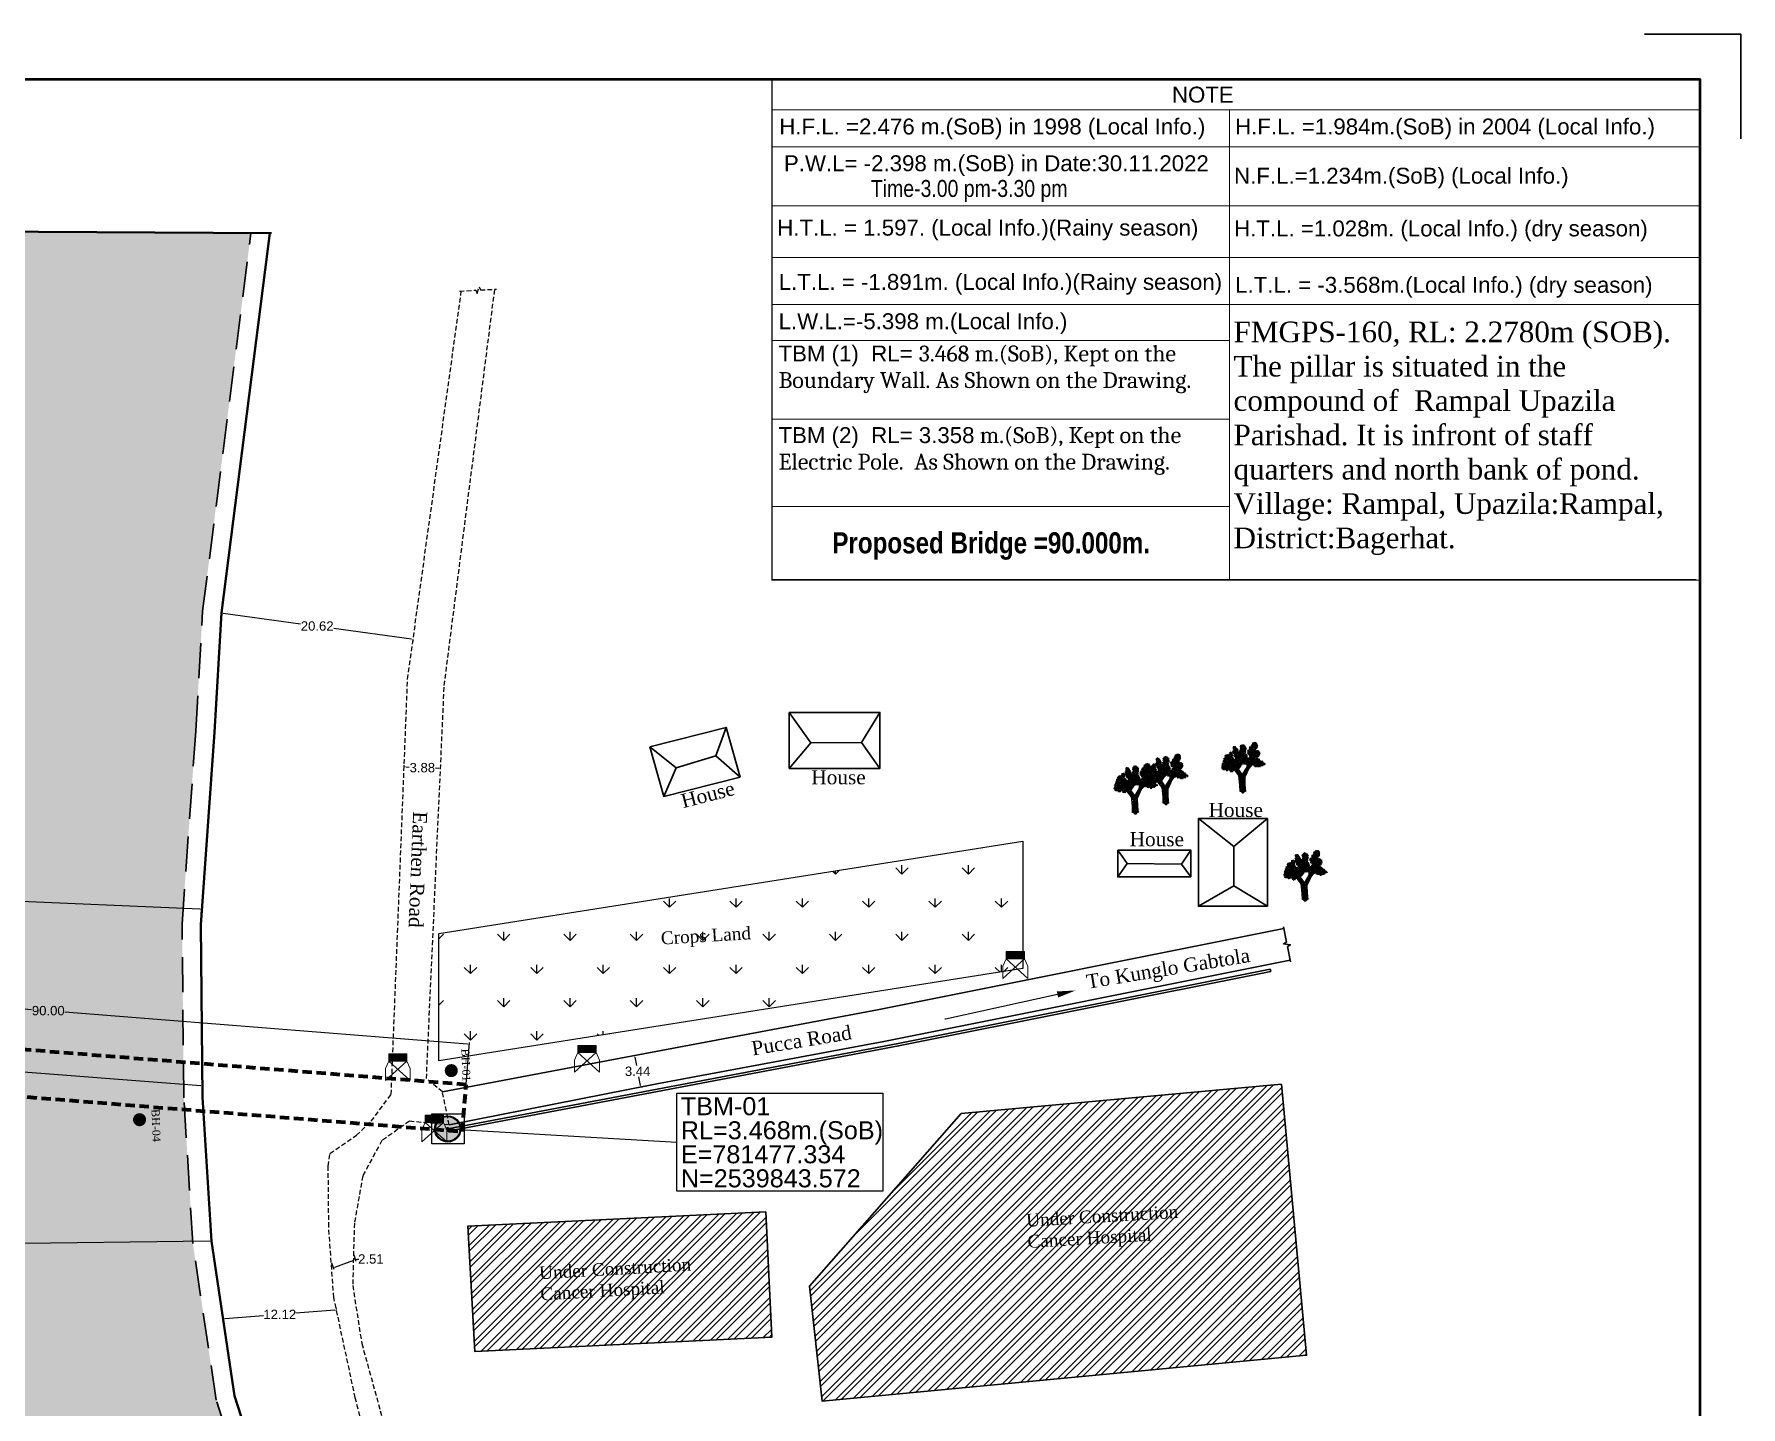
# Model space of a CAD drawing. Header units: inches. Extents: x 771028 to 773337, y 2500430 to 2500783.
# Drawn here: x 772407.6 to 772589.4, y 2500541.5 to 2500687.8 of the extents above; entities that cross this region are included whole.
import ezdxf
from ezdxf import colors
from ezdxf.entities.mleader import LeaderData, LeaderLine
from ezdxf.enums import TextEntityAlignment as Align
from ezdxf.math import Vec2, Vec3

# ---------------------------------------------------------------- set-up
doc = ezdxf.new("R2010")
doc.units = ezdxf.units.IN
doc.header["$MEASUREMENT"] = 0
doc.header["$PDMODE"] = 98
doc.header["$PDSIZE"] = 0.2
doc.linetypes.add('DASHED', pattern=[0.75, 0.5, -0.25])
doc.linetypes.add('DASHED2', pattern=[0.375, 0.25, -0.125])
for name, color, linetype in [('BM_TBM', 1, 'Continuous'), ('BORE HOLE', 1, 'Continuous'), ('Boundary wall', 7, 'Continuous'), ('Building', 5, 'Continuous'), ('Chainage_TXT', 7, 'Continuous'), ('Crops Land', 74, 'Continuous'), ('katcha road', 3, 'Continuous'), ('proposed', 1, 'Continuous'), ('text', 7, 'Continuous'), ('Tree', 3, 'Continuous'), ('Water Body', 4, 'Continuous')]:
    doc.layers.add(name, color=color, linetype=linetype)
for name, color, linetype, lineweight in [('Electric Pole', 20, 'Continuous', 15), ('KHAL+RIVER BANK', 160, 'Continuous', 18), ('Pucca Road', 12, 'Continuous', 30), ('SHED', 7, 'Continuous', 30), ('Water Line', 4, 'DASHED', 18)]:
    doc.layers.add(name, color=color, linetype=linetype, lineweight=lineweight)
doc.styles.add('MtXpl_Arial_Narrow', font='ARIALNB.TTF')
doc.styles.get("Standard").update_dxf_attribs({"font": 'arial.ttf', "height": 1})
doc.styles.add('SWIS', font='swissc.ttf')
doc.styles.add('text', font='arial.ttf')
doc.styles.add('TR', font='times.ttf')
doc.dimstyles.get("Standard").update_dxf_attribs({"dimtxt": 0.18, "dimasz": 0.18, "dimexe": 0.18, "dimexo": 0.0625, "dimgap": 0.09, "dimtad": 0, "dimtih": 1, "dimtoh": 1, "dimzin": 0, "dimdsep": 46, "dimtxsty": 'Standard', "dimcen": 0.09, "dimadec": 0, "dimazin": 0, "dimtfac": 1, "dimtofl": 0, "dimtmove": 0, "dimatfit": 3, "dimfxl": 1, "dimtolj": 1, "dimtzin": 0, "dimarcsym": 0})

# ---------------------------------------------------------------- blocks, each defined once
blk = doc.blocks.new('eeee')
at = {"layer": 'Electric Pole'}
for p, q in [((353314.02, 2673551.65), (353315.74, 2673551.65)), ((353314.02, 2673550.96), (353314.02, 2673551.65)), ((353315.74, 2673551.65), (353315.74, 2673550.96)), ((353314.02, 2673550.96), (353313.7, 2673550.26)), ((353313.7, 2673549.12), (353315.74, 2673550.96)), ((353313.7, 2673550.26), (353313.7, 2673549.12)), ((353315.74, 2673550.96), (353314.02, 2673550.96)), ((353316.06, 2673549.12), (353314.02, 2673550.96)), ((353315.74, 2673550.96), (353316.06, 2673550.26)), ((353316.06, 2673550.26), (353316.06, 2673549.12))]:
    blk.add_line(p, q, dxfattribs=at)
blk.add_solid([(353314.02, 2673551.65), (353315.74, 2673551.65), (353314.02, 2673550.96), (353315.74, 2673550.96)], dxfattribs=at)
blk = doc.blocks.new('t')
at = {"layer": 'Tree'}
h = blk.add_hatch(dxfattribs=at)
h.set_pattern_fill('TRIANG', color=3, scale=0.184834, angle=0.5862, style=0)
h.set_pattern_definition([(60.5862, (781623.7387, 2539789.74409), (-0.0491814, 0.0832069), [0.0483275, -0.0483275]), (120.5862, (781623.7387, 2539789.74409), (-0.09665, -0.0009888), [0.0483275, -0.0483275]), (0.5862, (781623.71411, 2539789.78569), (0.0474686, 0.0841957), [0.0483275, -0.0483275])])
edge = h.paths.add_edge_path()
edge.add_ellipse((781624.83, 2539792.69), major_axis=(-0.0326, 0.0326), ratio=0.999999, start_angle=162.4468, end_angle=175.4699, ccw=False)
edge.add_ellipse((781625.03, 2539792.39), major_axis=(0.222, 0.222), ratio=0.999996, start_angle=438.0042, end_angle=439.9126, ccw=False)
edge.add_ellipse((781624.83, 2539792.69), major_axis=(-0.0326, 0.0326), ratio=1, start_angle=175.4699, end_angle=272.4468)
edge.add_ellipse((781624.87, 2539793.12), major_axis=(-0.28, 0.28), ratio=1, start_angle=134.2501, end_angle=244.2501)
edge.add_ellipse((781624.96, 2539793.09), major_axis=(-0.232, 0.232), ratio=1, start_angle=254.8821, end_angle=331.8375)
edge.add_ellipse((781624.72, 2539793.45), major_axis=(-0.108, 0.108), ratio=1, start_angle=205.9715, end_angle=240.7481)
edge.add_ellipse((781624.67, 2539793.82), major_axis=(-0.272, 0.272), ratio=1, start_angle=166.7032, end_angle=276.7032)
edge.add_ellipse((781624.81, 2539793.79), major_axis=(0.246, 0.246), ratio=1, start_angle=28.7113, end_angle=138.7113)
edge.add_ellipse((781624.48, 2539793.58), major_axis=(0.13, 0.13), ratio=1, start_angle=53.0847, end_angle=163.0847)
edge.add_ellipse((781624.34, 2539793.3), major_axis=(-0.138, 0.138), ratio=1, start_angle=-39.4241, end_angle=70.5759)
edge.add_ellipse((781624.4, 2539793.18), major_axis=(-0.17, 0.17), ratio=1, start_angle=35.6192, end_angle=141.0424)
edge.add_ellipse((781624.46, 2539792.76), major_axis=(-0.128, 0.128), ratio=1, start_angle=320.301, end_angle=326.3607, ccw=False)
edge.add_ellipse((781624.4, 2539793.18), major_axis=(-0.17, 0.17), ratio=1, start_angle=141.0424, end_angle=145.6192, ccw=False)
edge.add_ellipse((781624.46, 2539792.76), major_axis=(0.128, 0.128), ratio=1, start_angle=56.3607, end_angle=160.301)
edge.add_ellipse((781624.18, 2539792.43), major_axis=(-0.2, 0.2), ratio=1, start_angle=-70.5154, end_angle=-34.5542)
edge.add_ellipse((781623.81, 2539792.81), major_axis=(0.238, 0.238), ratio=1, start_angle=296.6322, end_angle=355.9959)
edge.add_ellipse((781623.9, 2539792.95), major_axis=(-0.13, 0.13), ratio=1, start_angle=254.4777, end_angle=302.809)
edge.add_ellipse((781623.78, 2539793.29), major_axis=(-0.16, 0.16), ratio=1, start_angle=178.2297, end_angle=239.0569)
edge.add_ellipse((781624, 2539793.35), major_axis=(-0.00461, 0.00461), ratio=1, start_angle=170.5862, end_angle=280.5862)
edge.add_ellipse((781623.65, 2539793.54), major_axis=(-0.28, 0.28), ratio=1, start_angle=198.0208, end_angle=308.0208)
edge.add_ellipse((781623.76, 2539793.65), major_axis=(-0.2, 0.2), ratio=1, start_angle=-32.4631, end_angle=77.5369)
edge.add_ellipse((781623.68, 2539793.29), major_axis=(-0.184, 0.184), ratio=1, start_angle=-7.9801, end_angle=68.0696)
edge.add_ellipse((781623.38, 2539793.04), major_axis=(0.111, 0.111), ratio=1, start_angle=23.9224, end_angle=76.1671)
edge.add_ellipse((781623.23, 2539793.3), major_axis=(-0.0972, 0.0972), ratio=1, start_angle=165.1396, end_angle=275.1396)
edge.add_ellipse((781623.17, 2539793.46), major_axis=(-0.11, 0.11), ratio=1, start_angle=203.6403, end_angle=313.6403)
edge.add_ellipse((781622.99, 2539793.59), major_axis=(0.136, 0.136), ratio=1, start_angle=322.313, end_angle=432.313)
edge.add_ellipse((781622.96, 2539793.67), major_axis=(0.0783, 0.0783), ratio=1, start_angle=80.5862, end_angle=190.5862)
edge.add_ellipse((781622.94, 2539793.53), major_axis=(0.0461, 0.0461), ratio=1, start_angle=80.5862, end_angle=190.5862)
edge.add_ellipse((781623.06, 2539793.28), major_axis=(0.175, 0.175), ratio=1, start_angle=83.6024, end_angle=193.6024)
edge.add_ellipse((781623.24, 2539793.03), major_axis=(-0.225, 0.225), ratio=1, start_angle=38.1087, end_angle=119.8169)
edge.add_ellipse((781623.23, 2539792.54), major_axis=(-0.138, 0.138), ratio=1, start_angle=-22.6137, end_angle=41.388)
edge.add_ellipse((781622.96, 2539792.56), major_axis=(-0.0591, 0.0591), ratio=1, start_angle=219.9686, end_angle=331.9586)
edge.add_ellipse((781622.8, 2539792.67), major_axis=(-0.098, 0.098), ratio=1, start_angle=211.8049, end_angle=321.8049)
edge.add_ellipse((781622.55, 2539793.01), major_axis=(0.213, 0.213), ratio=1, start_angle=274.3377, end_angle=384.3377)
edge.add_ellipse((781622.72, 2539793.09), major_axis=(0.15, 0.15), ratio=1, start_angle=62.6882, end_angle=153.1574)
edge.add_ellipse((781622.43, 2539792.93), major_axis=(-0.0909, 0.0909), ratio=1, start_angle=236.6482, end_angle=269.1974, ccw=False)
edge.add_ellipse((781622.72, 2539793.09), major_axis=(0.15, 0.15), ratio=1, start_angle=153.1574, end_angle=172.6882, ccw=False)
edge.add_ellipse((781622.43, 2539792.93), major_axis=(-0.0909, 0.0909), ratio=1, start_angle=269.1974, end_angle=346.6482)
edge.add_ellipse((781622.35, 2539792.83), major_axis=(-0.151, 0.151), ratio=1, start_angle=-47.0144, end_angle=62.9856)
edge.add_ellipse((781622.17, 2539792.63), major_axis=(0.0949, 0.0949), ratio=1, start_angle=51.5035, end_angle=161.5035)
edge.add_ellipse((781622.12, 2539792.43), major_axis=(0.111, 0.111), ratio=1, start_angle=73.453, end_angle=183.453)
edge.add_ellipse((781622.01, 2539792.17), major_axis=(-0.101, 0.101), ratio=1, start_angle=-47.3747, end_angle=87.6149)
edge.add_ellipse((781622.09, 2539791.91), major_axis=(-0.173, 0.173), ratio=1, start_angle=5.1881, end_angle=149.8403)
edge.add_ellipse((781622.34, 2539791.86), major_axis=(0.18, 0.18), ratio=1, start_angle=179.58, end_angle=284.6713)
edge.add_ellipse((781622.75, 2539791.68), major_axis=(-0.139, 0.139), ratio=1, start_angle=12.6288, end_angle=30.3547, ccw=False)
edge.add_ellipse((781622.34, 2539791.86), major_axis=(0.18, 0.18), ratio=1, start_angle=284.6713, end_angle=298.3122, ccw=False)
edge.add_ellipse((781622.75, 2539791.68), major_axis=(0.139, 0.139), ratio=1, start_angle=120.3547, end_angle=336.7653)
edge.add_line((781622.93, 2539791.75), (781623.52, 2539791.99))
edge.add_line((781623.52, 2539791.99), (781623.73, 2539792.2))
edge.add_line((781623.73, 2539792.2), (781624.11, 2539792.16))
edge.add_line((781624.11, 2539792.16), (781624.54, 2539792.11))
edge.add_ellipse((781624.61, 2539792.14), major_axis=(-0.0506, 0.0506), ratio=1, start_angle=62.5937, end_angle=215.1469)
edge.add_ellipse((781624.87, 2539792.15), major_axis=(0.134, 0.134), ratio=1, start_angle=144.0476, end_angle=254.0476)
edge.add_ellipse((781625.13, 2539792.12), major_axis=(-0.152, 0.152), ratio=1, start_angle=82.3199, end_angle=192.3199)
edge.add_ellipse((781625.39, 2539792.16), major_axis=(-0.124, 0.124), ratio=1, start_angle=107.1248, end_angle=217.1248)
edge.add_ellipse((781625.63, 2539792.22), major_axis=(0.0729, 0.0729), ratio=1, start_angle=189.0013, end_angle=299.0013)
edge.add_ellipse((781625.62, 2539792.18), major_axis=(-0.0768, 0.0768), ratio=1, start_angle=227.881, end_angle=337.881)
edge.add_ellipse((781625.39, 2539792.29), major_axis=(-0.131, 0.131), ratio=1, start_angle=221.3292, end_angle=331.3292)
edge.add_ellipse((781625.03, 2539792.39), major_axis=(-0.222, 0.222), ratio=1, start_angle=239.9126, end_angle=348.0042)
h = blk.add_hatch(dxfattribs=at)
h.set_pattern_fill('GRAVEL', color=252, scale=0.199621, angle=0.5862, style=0)
h.set_pattern_definition([(228.59898579, (774389.84682, 2525920.667561), (-2.201183780362, -2.527950541338), [0.0374503114, -3.707587512]), (185.55588576, (774389.822052, 2525920.63947), (3.337375255548, 0.312524068032), [0.06426591, -6.36232316]), (133.09658573, (774389.758088, 2525920.633248), (2.814843158658, -3.033394543535), [0.045314721, -4.48616294]), (267.85988576, (774389.650243, 2525920.562549), (0.221393154429, 5.569885992107), [0.05852321, -5.793796674]), (293.41988573, (774389.648058, 2525920.504067), (-1.425936838065, 3.325982387178), [0.0573866397, -5.681285121]), (357.85988575, (774389.670867, 2525920.451407), (-5.569885985988, 0.221393154699), [0.05852321, -5.7937966676]), (38.28038579, (774389.729349, 2525920.449222), (-3.590097974692, -2.820538834573), [0.0773939513, -7.6619950553]), (72.841485774, (774389.790102, 2525920.497168), (1.8858129165, 6.143675998283), [0.073067858, -7.233720451]), (122.01578573, (774389.811659, 2525920.566984), (-2.263839955844, 3.595790265403), [0.058721407, -5.813425684]), (175.82258575, (774389.780527, 2525920.616774), (3.06471903952, -0.2470228415), [0.0670395537, -3.284936739]), (222.98358579, (774389.713666, 2525920.621658), (-3.3088981878724, -3.0960433214184), [0.0866966804, -8.58297776]), (139.40028573, (774389.92584, 2525920.562585), (-1.96555141564, 1.65017548232), [0.029590634, -2.929485306]), (172.05538575, (774389.903372, 2525920.581842), (3.624270030557, -0.51968354593), [0.056296, -5.5733173403]), (225.5861858, (774389.84762, 2525920.58962), (0.0028478828, -0.278351988), [0.0393668646, -0.354302616]), (203.78478578, (774389.82779, 2525920.622825), (1.386063665796, 0.57094358156), [0.0211998336, -2.0987760127]), (292.38758573, (774389.80839, 2525920.614276), (-0.28689552322, 0.83220790027), [0.029980904, -1.4690684686]), (31.5499858, (774389.81981, 2525920.586554), (0.82935938363, 0.5652481353), [0.048694368, -1.574447157]), (162.15128574, (774389.86131, 2525920.61203), (0.55955180165, -0.27265569247), [0.035210853, -0.845061311]), (16.97568577, (774389.646947, 2525920.612624), (2.774976003668, 0.863532501921), [0.0493265385, -4.883339836]), (70.93238578, (774389.694124, 2525920.627025), (-1.082079576822, -3.0732630302), [0.041382238, -4.096832916]), (293.78478573, (774389.860737, 2525920.667703), (-0.57094358094, 1.38606366732), [0.042399389, -2.077576459]), (344.19668574, (774389.877837, 2525920.628905), (-2.792063253522, 0.80657485144), [0.0493265385, -4.883339836]), (340.03018574, (774389.648713, 2525920.440046), (-1.397455774154, 0.5424632748), [0.0475672624, -2.3307969706]), (295.36128573, (774389.69342, 2525920.4238), (-1.423084044796, 3.047632486923), [0.0398559545, -3.9457453383]), (67.38758578, (774389.86637, 2525920.38938), (0.54246476351, 1.39745520246), [0.042399389, -2.077576459]), (17.94018577, (774389.88267, 2525920.42852), (-3.607183771754, -1.150428548006), [0.0466628497, -4.6196095967]), (70.03018578, (774389.729976, 2525920.387985), (-0.542463274195, -1.39745577569), [0.023783631, -2.354580604]), (101.89608574, (774389.849667, 2525920.38921), (-0.2897427723, 1.11055994212), [0.0141939063, -1.4052020144]), (166.54998574, (774389.84674, 2525920.4031), (0.83790373334, -0.269807714), [0.0573866396, -1.0903475445]), (186.59518576, (774389.790928, 2525920.416446), (2.780671067375, 0.306830530263), [0.053181914, -5.2650019785]), (304.2762857, (774389.82007, 2525920.5615), (-0.28404803566, 0.55385579515), [0.040146569, -0.963517936]), (353.74338575, (774389.842676, 2525920.528328), (4.737677938277, -0.508292039723), [0.070091007, -6.938997717]), (61.53158578, (774389.91235, 2525920.52069), (-1.093472439868, -1.95985494852), [0.0286594983, -2.837298683]), (90.5861858, (774389.926, 2525920.54588), (-0.2811997836, 0.27550402), [0.016701988, -0.261664482]), (120.84258573, (774389.785276, 2525920.42474), (1.133341363665, -1.937072484367), [0.0386717835, -3.828518815]), (48.59898579, (774389.76545, 2525920.457943), (2.201183780362, 2.527950541338), [0.074900623, -3.6701372004]), (0.5861858, (774389.81498, 2525920.51413), (0.27550402, 0.281199784), [0.072375282, -0.205991188]), (325.89098573, (774389.887355, 2525920.514866), (-2.803452616434, 1.919986907672), [0.044013636, -4.357346628]), (254.64078577, (774389.923797, 2525920.490185), (-0.26696034291, -1.116255524725), [0.040530715, -1.986007809]), (208.23218578, (774389.913061, 2525920.451102), (-5.260206123652, -2.837630910818), [0.065990947, -6.5331146306]), (176.01228575, (774389.854921, 2525920.419885), (-3.62142274416, 0.2413279886015), [0.0698140323, -6.9115816816])])
h.paths.add_polyline_path([(781622.93, 2539791.75), (781623.39, 2539791.16), (781623.48, 2539790.32), (781623.49, 2539789.76), (781623.97, 2539789.75), (781623.92, 2539790.32), (781623.9, 2539791.01), (781624.09, 2539791.44), (781624.26, 2539791.8), (781624.54, 2539792.11), (781624.48, 2539792.21), (781624.24, 2539791.92), (781624.22, 2539792.2), (781624.11, 2539792.16), (781624.11, 2539791.91), (781623.68, 2539791.22), (781623.31, 2539791.74), (781623.52, 2539791.99), (781623.45, 2539792.2), (781623.13, 2539791.73), (781622.95, 2539792.01)])
at = {"layer": 'Tree', "color": 229}
for p, q in [((781623.39, 2539791.16, 16.35), (781623.39, 2539791.16, 16.35)), ((781623.48, 2539790.32, 16.35), (781623.48, 2539790.32, 16.35)), ((781623.92, 2539790.32, 16.35), (781623.92, 2539790.32, 16.35))]:
    blk.add_line(p, q, dxfattribs=at)
at = {"layer": 'Tree', "color": 229, "elevation": 16.35}
for points in [[(781624.54, 2539792.11), (781624.26, 2539791.8), (781623.9, 2539791.01), (781623.92, 2539790.32), (781623.97, 2539789.75), (781623.49, 2539789.75), (781623.48, 2539790.32), (781623.39, 2539791.16), (781622.93, 2539791.75)], [(781622.95, 2539792.01), (781623.13, 2539791.73), (781623.45, 2539792.2)], [(781623.52, 2539791.99), (781623.31, 2539791.74), (781623.68, 2539791.22), (781624.11, 2539791.91), (781624.11, 2539792.16)], [(781624.22, 2539792.2), (781624.24, 2539791.92), (781624.48, 2539792.21)]]:
    blk.add_lwpolyline(points, dxfattribs=at)
at = {"layer": 'Tree'}
blk.add_point((781623.74, 2539789.74, 3.89), dxfattribs=at)
blk = doc.blocks.new('*D15')
at = {"layer": 'Chainage_TXT', "color": 0, "lineweight": -2, "transparency": 16777216}
for p, q in [((772363.87, 2500583.02), (772364.23, 2500587.47)), ((772364.39, 2500587.28), (772407.3, 2500583.87)), ((772453.75, 2500580.18), (772410.85, 2500583.59)), ((772453.59, 2500575.9), (772453.94, 2500580.35))]:
    blk.add_line(p, q, dxfattribs=at)
at = {"layer": 'Chainage_TXT', "color": 0, "transparency": 16777216}
for points in [[(772364.39, 2500587.31), (772364.39, 2500587.25), (772364.21, 2500587.29)], [(772453.75, 2500580.21), (772453.75, 2500580.15), (772453.93, 2500580.17)]]:
    blk.add_solid(points, dxfattribs=at)
at = {"layer": 'Defpoints', "color": 0, "transparency": 16777216}
for p in [(772363.87, 2500582.96, 3.47), (772453.93, 2500580.17), (772453.59, 2500575.84, 3.47)]:
    blk.add_point(p, dxfattribs=at)
at = {"layer": 'Chainage_TXT', "color": 0, "transparency": 16777216, "insert": (772409.07, 2500583.73), "char_height": 1, "attachment_point": 5}
blk.add_mtext('\\A1;90.00', dxfattribs=at)
blk = doc.blocks.new('*D16')
at = {"layer": 'Chainage_TXT', "color": 0, "lineweight": -2, "transparency": 16777216}
for p, q in [((772365.33, 2500595.56), (772365.4, 2500597.31)), ((772365.57, 2500597.12), (772393.61, 2500595.9)), ((772425.21, 2500594.53), (772397.18, 2500595.75)), ((772425.32, 2500592.95), (772425.4, 2500594.7))]:
    blk.add_line(p, q, dxfattribs=at)
at = {"layer": 'Chainage_TXT', "color": 0, "transparency": 16777216}
for points in [[(772365.58, 2500597.15), (772365.57, 2500597.09), (772365.39, 2500597.13)], [(772425.21, 2500594.56), (772425.21, 2500594.5), (772425.39, 2500594.52)]]:
    blk.add_solid(points, dxfattribs=at)
at = {"layer": 'Defpoints', "color": 0, "transparency": 16777216}
for p in [(772365.32, 2500595.49), (772425.32, 2500592.88), (772425.39, 2500594.52)]:
    blk.add_point(p, dxfattribs=at)
at = {"layer": 'Chainage_TXT', "color": 0, "transparency": 16777216, "insert": (772395.39, 2500595.83), "char_height": 1, "attachment_point": 5}
blk.add_mtext('\\A1;60.05', dxfattribs=at)
blk = doc.blocks.new('*D17')
at = {"layer": 'Chainage_TXT', "color": 0, "lineweight": -2, "transparency": 16777216}
for p, q in [((772366.75, 2500580.31), (772366.76, 2500580.42)), ((772366.93, 2500580.23), (772394.35, 2500578.11)), ((772425.32, 2500575.72), (772397.9, 2500577.84)), ((772425.5, 2500575.77), (772425.51, 2500575.89))]:
    blk.add_line(p, q, dxfattribs=at)
at = {"layer": 'Chainage_TXT', "color": 0, "transparency": 16777216}
for points in [[(772366.93, 2500580.26), (772366.92, 2500580.2), (772366.75, 2500580.24)], [(772425.32, 2500575.75), (772425.32, 2500575.69), (772425.5, 2500575.71)]]:
    blk.add_solid(points, dxfattribs=at)
at = {"layer": 'Defpoints', "color": 0, "transparency": 16777216}
for p in [(772366.75, 2500580.24), (772425.5, 2500575.71), (772425.5, 2500575.71)]:
    blk.add_point(p, dxfattribs=at)
at = {"layer": 'Chainage_TXT', "color": 0, "transparency": 16777216, "insert": (772396.12, 2500577.98), "char_height": 1, "attachment_point": 5}
blk.add_mtext('\\A1;58.93', dxfattribs=at)
blk = doc.blocks.new('*D18')
at = {"layer": 'Chainage_TXT', "color": 0, "lineweight": -2, "transparency": 16777216}
for p, q in [((772427.5, 2500626.06), (772427.48, 2500625.94)), ((772427.69, 2500626.09), (772435.94, 2500624.95)), ((772447.76, 2500623.32), (772439.5, 2500624.46)), ((772447.93, 2500623.23), (772447.91, 2500623.11))]:
    blk.add_line(p, q, dxfattribs=at)
at = {"layer": 'Chainage_TXT', "color": 0, "transparency": 16777216}
for points in [[(772427.69, 2500626.12), (772427.68, 2500626.06), (772427.51, 2500626.12)], [(772447.76, 2500623.35), (772447.76, 2500623.29), (772447.94, 2500623.29)]]:
    blk.add_solid(points, dxfattribs=at)
at = {"layer": 'Defpoints', "color": 0, "transparency": 16777216}
for p in [(772427.51, 2500626.12), (772447.94, 2500623.29), (772447.94, 2500623.29)]:
    blk.add_point(p, dxfattribs=at)
at = {"layer": 'Chainage_TXT', "color": 0, "transparency": 16777216, "insert": (772437.72, 2500624.71), "char_height": 1, "attachment_point": 5}
blk.add_mtext('\\A1;20.62', dxfattribs=at)
blk = doc.blocks.new('*D19')
at = {"layer": 'Chainage_TXT', "color": 0, "lineweight": -2, "transparency": 16777216}
for p, q in [((772370.53, 2500558.55), (772370.53, 2500558.67)), ((772370.71, 2500558.49), (772396.72, 2500558.81)), ((772426.28, 2500559.17), (772400.27, 2500558.85)), ((772426.46, 2500559.24), (772426.46, 2500559.36))]:
    blk.add_line(p, q, dxfattribs=at)
at = {"layer": 'Chainage_TXT', "color": 0, "transparency": 16777216}
for points in [[(772370.71, 2500558.52), (772370.71, 2500558.46), (772370.53, 2500558.49)], [(772426.28, 2500559.2), (772426.28, 2500559.14), (772426.46, 2500559.18)]]:
    blk.add_solid(points, dxfattribs=at)
at = {"layer": 'Defpoints', "color": 0, "transparency": 16777216}
for p in [(772370.53, 2500558.49), (772426.46, 2500559.18), (772426.46, 2500559.18)]:
    blk.add_point(p, dxfattribs=at)
at = {"layer": 'Chainage_TXT', "color": 0, "transparency": 16777216, "insert": (772398.49, 2500558.83), "char_height": 1, "attachment_point": 5}
blk.add_mtext('\\A1;55.93', dxfattribs=at)
blk = doc.blocks.new('*D21')
at = {"layer": 'Chainage_TXT', "color": 0, "lineweight": -2, "transparency": 16777216}
for p, q in [((772427.68, 2500550.99), (772427.67, 2500551.11)), ((772427.87, 2500550.94), (772432.01, 2500551.25)), ((772439.6, 2500551.81), (772435.46, 2500551.5)), ((772439.77, 2500551.88), (772439.77, 2500552))]:
    blk.add_line(p, q, dxfattribs=at)
at = {"layer": 'Chainage_TXT', "color": 0, "transparency": 16777216}
for points in [[(772427.86, 2500550.97), (772427.87, 2500550.91), (772427.69, 2500550.93)], [(772439.6, 2500551.84), (772439.6, 2500551.78), (772439.78, 2500551.82)]]:
    blk.add_solid(points, dxfattribs=at)
at = {"layer": 'Defpoints', "color": 0, "transparency": 16777216}
for p in [(772439.78, 2500551.82, 10.99), (772439.78, 2500551.82), (772427.69, 2500550.93)]:
    blk.add_point(p, dxfattribs=at)
at = {"layer": 'Chainage_TXT', "color": 0, "transparency": 16777216, "insert": (772433.73, 2500551.37), "char_height": 1, "attachment_point": 5}
blk.add_mtext('\\A1;12.12', dxfattribs=at)
blk = doc.blocks.new('*D22')
at = {"layer": 'Chainage_TXT', "color": 0, "lineweight": -2, "transparency": 16777216}
for p, q in [((772439.25, 2500556.86), (772439.49, 2500556.19)), ((772439.6, 2500556.42), (772441.62, 2500557.15)), ((772441.61, 2500557.71), (772441.85, 2500557.04)), ((772441.79, 2500557.21), (772441.96, 2500557.27)), ((772441.96, 2500557.27), (772442.14, 2500557.27))]:
    blk.add_line(p, q, dxfattribs=at)
at = {"layer": 'Chainage_TXT', "color": 0, "transparency": 16777216}
for points in [[(772439.59, 2500556.45), (772439.61, 2500556.39), (772439.43, 2500556.36)], [(772441.61, 2500557.18), (772441.63, 2500557.12), (772441.79, 2500557.21)]]:
    blk.add_solid(points, dxfattribs=at)
at = {"layer": 'Defpoints', "color": 0, "transparency": 16777216}
for p in [(772439.22, 2500556.92, 10.99), (772441.59, 2500557.77, 10.99), (772441.79, 2500557.21)]:
    blk.add_point(p, dxfattribs=at)
at = {"layer": 'Chainage_TXT', "color": 0, "transparency": 16777216, "insert": (772443.44, 2500557.27), "char_height": 1, "attachment_point": 5}
blk.add_mtext('\\A1;2.51', dxfattribs=at)
blk = doc.blocks.new('*D23')
at = {"layer": 'Chainage_TXT', "color": 0, "lineweight": -2, "transparency": 16777216}
for p, q in [((772471.56, 2500578.79), (772471.74, 2500577.88)), ((772471.59, 2500578.97), (772471.7, 2500579)), ((772472.16, 2500575.76), (772471.98, 2500576.67)), ((772472.25, 2500575.6), (772472.37, 2500575.62))]:
    blk.add_line(p, q, dxfattribs=at)
at = {"layer": 'Chainage_TXT', "color": 0, "transparency": 16777216}
for points in [[(772471.59, 2500578.79), (772471.53, 2500578.78), (772471.53, 2500578.96)], [(772472.19, 2500575.77), (772472.13, 2500575.76), (772472.19, 2500575.59)]]:
    blk.add_solid(points, dxfattribs=at)
at = {"layer": 'Defpoints', "color": 0, "transparency": 16777216}
for p in [(772471.53, 2500578.96, 9.02), (772472.19, 2500575.59, 9.02), (772472.19, 2500575.59)]:
    blk.add_point(p, dxfattribs=at)
at = {"layer": 'Chainage_TXT', "color": 0, "transparency": 16777216, "insert": (772471.86, 2500577.27), "char_height": 1, "attachment_point": 5}
blk.add_mtext('\\A1;3.44', dxfattribs=at)
blk = doc.blocks.new('*D26')
at = {"layer": 'Chainage_TXT', "color": 0, "lineweight": -2, "transparency": 16777216}
for p, q in [((772446.98, 2500609.77), (772446.99, 2500609.89)), ((772447.16, 2500609.7), (772447.53, 2500609.69)), ((772450.68, 2500609.54), (772450.31, 2500609.56)), ((772450.86, 2500609.6), (772450.87, 2500609.72))]:
    blk.add_line(p, q, dxfattribs=at)
at = {"layer": 'Chainage_TXT', "color": 0, "transparency": 16777216}
for points in [[(772447.16, 2500609.73), (772447.16, 2500609.67), (772446.98, 2500609.71)], [(772450.68, 2500609.57), (772450.68, 2500609.51), (772450.86, 2500609.54)]]:
    blk.add_solid(points, dxfattribs=at)
at = {"layer": 'Defpoints', "color": 0, "transparency": 16777216}
for p in [(772446.98, 2500609.71), (772450.86, 2500609.54), (772450.86, 2500609.54)]:
    blk.add_point(p, dxfattribs=at)
at = {"layer": 'Chainage_TXT', "color": 0, "transparency": 16777216, "insert": (772448.92, 2500609.62), "char_height": 1, "attachment_point": 5}
blk.add_mtext('\\A1;3.88', dxfattribs=at)

msp = doc.modelspace()

# ---------------------------------------------------------------- hatches: boundary and pattern name
at = {"layer": 'BM_TBM', "ltscale": 0.2}
h = msp.add_hatch(color=2, dxfattribs=at)
h.set_gradient(color1=(255, 255, 0), color2=(255, 255, 92), one_color=1, tint=0.68)
edge = h.paths.add_edge_path()
edge.add_ellipse((772451.626, 2500571.134), major_axis=(0.942, 0.942), ratio=1, start_angle=0, end_angle=360)
h = msp.add_hatch(color=2, dxfattribs=at)
h.set_gradient(color1=(255, 255, 0), color2=(255, 255, 92), one_color=1, tint=0.68)
edge = h.paths.add_edge_path()
edge.add_ellipse((772451.626, 2500571.134), major_axis=(0.942, 0.942), ratio=1, start_angle=0, end_angle=360)
at = {"layer": 'BORE HOLE', "ltscale": 0.2}
for points in [[(772452.651, 2500577.611, 1), (772451.365, 2500577.076, 1)], [(772419.435, 2500572.384, 1), (772418.149, 2500571.849, 1)]]:
    msp.add_hatch(color=256, dxfattribs=at).paths.add_polyline_path(points)
at = {"layer": 'Building', "lineweight": 20, "ltscale": 0.2}
h = msp.add_hatch(dxfattribs=at)
h.set_pattern_fill('ANSI32', color=256, scale=3.371745232, style=0)
h.paths.add_polyline_path([(772540.454, 2500575.891), (772506.325, 2500572.761), (772490.185, 2500554.37), (772491.529, 2500542.119), (772543.133, 2500547.019)])
h.paths.add_polyline_path([(772485.505, 2500562.308), (772453.778, 2500560.787), (772454.502, 2500547.423), (772486.146, 2500548.939)])
h.paths.add_polyline_path([(772512.863, 2500562.377), (772529.335, 2500563.342), (772529.615, 2500558.561), (772513.143, 2500557.597)], flags=24)
h.paths.add_polyline_path([(772460.971, 2500556.778), (772477.443, 2500557.742), (772477.723, 2500552.961), (772461.251, 2500551.997)], flags=24)
at = {"layer": 'Crops Land'}
h = msp.add_hatch(dxfattribs=at)
h.set_pattern_fill('GRASS', color=256, scale=5)
h.paths.add_polyline_path([(772512.91, 2500588.21), (772512.91, 2500601.8), (772450.683, 2500591.969), (772450.683, 2500578.378)])
h.paths.add_polyline_path([(772474.008, 2500589.95), (772484.068, 2500590.539), (772483.899, 2500593.428), (772473.839, 2500592.839)], flags=24)
at = {"layer": 'Water Line', "linetype": 'Continuous', "lineweight": 9, "ltscale": 15, "true_color": 0x7aafdf}
h = msp.add_hatch(dxfattribs=at)
h.set_pattern_fill('ANSI33', color=143, scale=8, angle=25)
h.paths.add_polyline_path([(772425.516, 2500626.303), (772430.661, 2500666.593), (772401.776, 2500666.765), (772401.039, 2500668.83), (772399.514, 2500664.718), (772398.776, 2500666.783), (772369.897, 2500666.955), (772367.909, 2500653.504), (772366.288, 2500642.907), (772365.593, 2500623.585), (772366.555, 2500606.496), (772368.077, 2500584.836), (772368.246, 2500583.711), (772423.461, 2500579.408), (772423.318, 2500592.944), (772424.791, 2500613.538)])
h.paths.add_polyline_path([(772423.461, 2500579.408), (772368.246, 2500583.711), (772369.223, 2500577.232), (772423.649, 2500572.238), (772423.513, 2500574.439)])
h.paths.add_polyline_path([(772423.649, 2500572.238), (772369.223, 2500577.232), (772370.499, 2500568.769), (772376.577, 2500538.576), (772381.804, 2500517.963), (772393.085, 2500492.735), (772407.055, 2500469.76), (772427.934, 2500476.795), (772429.302, 2500475.082), (772429.408, 2500479.467), (772430.777, 2500477.753), (772451.683, 2500484.799), (772440.219, 2500507.465), (772431.625, 2500527.781), (772426.962, 2500542.226), (772424.469, 2500558.966)])
h.paths.add_polyline_path([(772388.168, 2500646.181), (772389.078, 2500634.695), (772393.001, 2500635.307), (772392.091, 2500646.794)], flags=16)

# ---------------------------------------------------------------- linework, layer by layer
at = {"lineweight": 25}
for p, q in [((772585.054, 2500682.956, 0), (772486.168, 2500682.955, 0)), ((772486.168, 2500682.955, 0), (772486.168, 2500629.617, 0)), ((772585.054, 2500629.618, 0), (772585.054, 2500682.956, 0)), ((772486.168, 2500629.617, 0), (772585.054, 2500629.618, 0))]:
    msp.add_line(p, q, dxfattribs=at)
at = {"lineweight": 15}
for p, q in [((772486.168, 2500679.704, 0), (772585.054, 2500679.704, 0)), ((772534.918, 2500679.704, 0), (772534.918, 2500652.68, 0)), ((772486.168, 2500675.767, 0), (772585.054, 2500675.768, 0)), ((772486.168, 2500669.493, 0), (772585.054, 2500669.494, 0)), ((772486.168, 2500663.987, 0), (772585.054, 2500663.988, 0)), ((772486.168, 2500658.983, 0), (772585.054, 2500658.984, 0)), ((772486.168, 2500655.129, 0), (772534.918, 2500655.13, 0)), ((772534.918, 2500652.68, 0), (772534.918, 2500629.617, 0)), ((772486.168, 2500646.759, 0), (772534.918, 2500646.76, 0)), ((772486.168, 2500637.446, 0), (772534.918, 2500637.447, 0))]:
    msp.add_line(p, q, dxfattribs=at)
msp.add_lwpolyline([(772232.254, 2500433.476), (772585.054, 2500433.476), (772585.054, 2500682.956), (772232.254, 2500682.956)], close=True)
at = {"lineweight": 50}
msp.add_lwpolyline([(772232.254, 2500433.476), (772585.054, 2500433.476), (772585.054, 2500682.956), (772232.254, 2500682.956)], close=True, dxfattribs=at)
at = {"lineweight": 25}
msp.add_lwpolyline([(772486.167, 2500629.618), (772584.634, 2500629.618), (772486.167, 2500629.618), (772558.584, 2500629.618)], dxfattribs=at)
at = {"elevation": -10.495}
msp.add_lwpolyline([(772476.038, 2500574.955), (772497.995, 2500574.955), (772497.995, 2500564.501), (772476.038, 2500564.501)], close=True, dxfattribs=at)
at = {"layer": 'BM_TBM', "elevation": -8.464}
msp.add_lwpolyline([(772449.926, 2500572.753), (772453.369, 2500572.753), (772453.369, 2500569.557), (772449.926, 2500569.557)], close=True, dxfattribs=at)
at = {"layer": 'BM_TBM'}
for major_axis, start_param, end_param in [((0.942, 0.942), 5.497787143045644, 11.78097245022523), ((0.942, 0.942), 5.497787143045644, 11.78097245022523), ((-0.988, 0.988), 3.9269908, 10.2101761), ((-0.988, 0.988), 3.9269908, 10.2101761), ((0.972, 0.972), 5.497787143196285, 11.78097245037587), ((0.972, 0.972), 5.497787143196285, 11.78097245037587), ((0.957, 0.957), 5.497787143116517, 11.7809724502961), ((0.957, 0.957), 5.497787143116517, 11.7809724502961), ((-0.926, 0.926), 3.9269908, 10.2101761), ((-0.926, 0.926), 3.9269908, 10.2101761)]:
    msp.add_ellipse((772451.626, 2500571.134, 3.468), major_axis=major_axis, ratio=1, start_param=start_param, end_param=end_param, dxfattribs=at)
msp.add_point((772451.626, 2500571.134, 3.468), dxfattribs=at)
msp.add_point((772451.626, 2500571.134, 3.468), dxfattribs=at)
at = {"layer": 'Boundary wall', "lineweight": 30}
msp.add_lwpolyline([(772539.263, 2500588.141), (772499.61, 2500580.221), (772451.626, 2500571.134), (772451.672, 2500570.888), (772499.658, 2500579.976), (772539.312, 2500587.896)], close=True, dxfattribs=at)
at = {"layer": 'Building', "lineweight": 30}
for points in [[(772506.325, 2500572.761), (772490.185, 2500554.37), (772491.529, 2500542.119), (772543.133, 2500547.019), (772540.454, 2500575.891)], [(772485.505, 2500562.308), (772453.778, 2500560.787), (772454.502, 2500547.423), (772486.146, 2500548.939), (772485.505, 2500562.308)]]:
    msp.add_lwpolyline(points, close=True, dxfattribs=at)
at = {"layer": 'Crops Land'}
msp.add_lwpolyline([(772450.683, 2500591.969), (772512.91, 2500601.8), (772512.91, 2500588.21), (772450.683, 2500578.378)], close=True, dxfattribs=at)
at = {"layer": 'Defpoints', "color": 1, "linetype": 'Continuous', "lineweight": 30}
msp.add_lwpolyline([(772589.39, 2500676.622), (772589.394, 2500687.771), (772579.13, 2500687.775)], dxfattribs=at)
at = {"layer": 'katcha road', "linetype": 'DASHED2', "lineweight": 25, "ltscale": 2}
for points in [[(772445.601, 2500574.804), (772447.352, 2500619.062), (772453.075, 2500660.411)], [(772451.781, 2500571.559), (772451.068, 2500575.071), (772449.361, 2500576.492), (772451.258, 2500618.377), (772456.637, 2500660.598)], [(772452.895, 2500660.401), (772454.606, 2500660.491), (772454.749, 2500660.155), (772454.963, 2500660.854), (772455.106, 2500660.517), (772456.817, 2500660.607)]]:
    msp.add_lwpolyline(points, dxfattribs=at)
at = {"layer": 'katcha road', "linetype": 'DASHED2', "lineweight": 25, "ltscale": 2, "elevation": 10.989}
for points in [[(772443.891, 2500534), (772441.772, 2500542.507), (772439.492, 2500553.16), (772438.956, 2500560.683), (772438.892, 2500567.168), (772439.081, 2500568.505), (772441.906, 2500570.454), (772443.475, 2500571.957), (772445.601, 2500574.804), (772445.601, 2500574.804)], [(772451.781, 2500571.559), (772447.55, 2500571.95), (772444.614, 2500569.896), (772442.576, 2500566.132), (772441.677, 2500561.1), (772441.499, 2500554.447), (772442.47, 2500548.274), (772444.444, 2500541.09), (772446.037, 2500534.556), (772460.341, 2500497.388)]]:
    msp.add_lwpolyline(points, dxfattribs=at)
at = {"layer": 'KHAL+RIVER BANK', "lineweight": 40, "ltscale": 15}
for points in [[(772367.697, 2500666.968), (772398.776, 2500666.783), (772399.514, 2500664.718), (772401.039, 2500668.83), (772401.776, 2500666.765), (772432.855, 2500666.58)], [(772453.598, 2500485.444), (772442.034, 2500508.307), (772433.501, 2500528.479), (772428.916, 2500542.684), (772426.46, 2500559.176), (772425.513, 2500574.512), (772425.319, 2500592.883), (772426.787, 2500613.409), (772427.509, 2500626.119), (772432.675, 2500666.581)]]:
    msp.add_lwpolyline(points, dxfattribs=at)
at = {"layer": 'proposed', "linetype": 'DASHED', "lineweight": 100, "ltscale": 2, "elevation": 3.468}
msp.add_lwpolyline([(772363.473, 2500577.978), (772453.191, 2500570.857), (772453.586, 2500575.842), (772363.868, 2500582.963)], close=True, dxfattribs=at)
at = {"layer": 'Pucca Road', "ltscale": 0.5, "elevation": 9.024}
for points in [[(772451.068, 2500575.071), (772473.235, 2500579.288), (772497.397, 2500583.806), (772540.688, 2500592.478)], [(772540.651, 2500592.654), (772540.988, 2500591.044), (772540.678, 2500590.851), (772541.401, 2500590.748), (772541.091, 2500590.555), (772541.428, 2500588.945)], [(772451.781, 2500571.559), (772473.908, 2500575.925), (772498.075, 2500580.444), (772541.391, 2500589.121)]]:
    msp.add_lwpolyline(points, dxfattribs=at)
at = {"layer": 'SHED', "lineweight": 30}
for points in [[(772488.008, 2500615.508), (772497.666, 2500615.508), (772497.666, 2500609.54), (772488.008, 2500609.54)], [(772473.172, 2500611.828), (772481.275, 2500613.917), (772482.769, 2500608.628), (772474.666, 2500606.539)], [(772538.948, 2500604.2), (772531.599, 2500604.2), (772531.599, 2500594.866), (772538.948, 2500594.866)], [(772523.004, 2500600.84), (772530.789, 2500600.84), (772530.789, 2500597.977), (772523.004, 2500597.977)]]:
    msp.add_lwpolyline(points, close=True, dxfattribs=at)
for points in [[(772488.008, 2500615.508), (772490.321, 2500612.255), (772488.008, 2500609.54), (772490.321, 2500612.255), (772495.714, 2500612.309), (772497.666, 2500615.508), (772495.714, 2500612.309), (772497.666, 2500609.54)], [(772473.172, 2500611.828), (772475.968, 2500609.606), (772474.666, 2500606.539), (772475.968, 2500609.606), (772480.198, 2500610.9), (772481.275, 2500613.917), (772480.198, 2500610.9), (772482.769, 2500608.628)], [(772531.599, 2500604.2), (772535.376, 2500601.206), (772538.948, 2500604.2), (772535.376, 2500601.206), (772535.376, 2500597.042), (772531.599, 2500594.866), (772535.376, 2500597.042), (772538.948, 2500594.866)], [(772523.004, 2500600.84), (772524.001, 2500599.417), (772523.004, 2500597.977), (772524.001, 2500599.417), (772529.793, 2500599.328), (772530.789, 2500600.84), (772529.793, 2500599.328), (772530.789, 2500597.977)]]:
    msp.add_lwpolyline(points, dxfattribs=at)
at = {"layer": 'Water Body', "linetype": 'DASHED2', "lineweight": 30, "ltscale": 15}
msp.add_lwpolyline([(772451.683, 2500484.799), (772440.219, 2500507.465), (772431.625, 2500527.781), (772426.962, 2500542.226), (772424.469, 2500558.966), (772423.513, 2500574.439), (772423.318, 2500592.944), (772424.791, 2500613.538), (772425.516, 2500626.303), (772430.661, 2500666.593)], dxfattribs=at)

# ---------------------------------------------------------------- block references
at = {"xscale": 1.2, "yscale": 1.2, "zscale": 1.2}
for p in [(-165420.342, -547141.873, -4.67), (-165412.147, -547140.617, -4.67), (-165423.594, -547142.869, -4.67), (-165405.513, -547152.14, -4.67)]:
    msp.add_blockref('t', p, dxfattribs=at)
at = {"layer": 'text', "xscale": 1.123915077434745, "yscale": 1.123915077434745, "zscale": 1.123915077434745}
for p in [(375416.173, -504254.989), (375350.394, -504265.868), (375370.546, -504264.974), (375354.277, -504272.421)]:
    msp.add_blockref('eeee', p, dxfattribs=at)

# ---------------------------------------------------------------- texts
at = {"color": 6, "lineweight": 13, "style": 'SWIS'}
msp.add_text(' Time-3.00 pm-3.30 pm', height=1.80789, rotation=359.99948, dxfattribs=at).set_placement((772496.134, 2500670.429, 0))
at = {"layer": 'SHED', "color": 217, "true_color": 0x93278f, "insert": (772535.343, 2500657.148), "char_height": 2.194671, "width": 49.12087, "attachment_point": 1, "rotation": 0.00053, "style": 'TR'}
msp.add_mtext('FMGPS-160, RL: 2.2780m (SOB). \\P{\\C7;The pillar is situated in the compound of  Rampal Upazila Parishad. It is infront of staff quarters and north bank of pond. Village: Rampal, Upazila:Rampal, District:Bagerhat.}', dxfattribs=at)
at = {"layer": 'text', "color": 3, "lineweight": 0, "style": 'text'}
msp.add_text('NOTE', height=1.6972, rotation=359.99948, dxfattribs=at).set_placement((772528.784, 2500680.481, 0))
at = {"layer": 'text', "lineweight": 0, "style": 'text'}
for s, p in [('H.F.L. =2.476 m.(SoB) in 1998 (Local Info.)', (772486.948, 2500677.084, 0)), ('H.F.L. =1.984m.(SoB) in 2004 (Local Info.)', (772535.505, 2500677.084, 0)), ('H.T.L. = 1.597. (Local Info.)(Rainy season)', (772486.733, 2500666.306, 0)), ('H.T.L. =1.028m. (Local Info.) (dry season)', (772535.402, 2500666.228, 0)), ('L.T.L. = -1.891m. (Local Info.)(Rainy season)', (772486.887, 2500660.525, 0)), ('L.T.L. = -3.568m.(Local Info.) (dry season)', (772535.515, 2500660.214, 0)), ('L.W.L.=-5.398 m.(Local Info.)', (772486.878, 2500656.335, -28.955))]:
    msp.add_text(s, height=1.69717, rotation=359.99948, dxfattribs=at).set_placement(p)
at = {"layer": 'text', "color": 6, "lineweight": 0, "style": 'text'}
msp.add_text('P.W.L= -2.398 m.(SoB) in Date:30.11.2022', height=1.69717, rotation=359.99948, dxfattribs=at).set_placement((772487.447, 2500673.169, 0))
at = {"layer": 'text', "color": 234, "lineweight": 0, "style": 'text'}
msp.add_text('N.F.L.=1.234m.(SoB) (Local Info.)', height=1.69717, rotation=359.99948, dxfattribs=at).set_placement((772535.402, 2500671.843, 0))
at = {"layer": 'text', "color": 3, "style": 'MtXpl_Arial_Narrow'}
msp.add_text('Proposed Bridge =90.000m.', height=2.24817, rotation=359.99948, dxfattribs=at).set_placement((772492.601, 2500632.455, -2.621))
at = {"layer": 'text', "style": 'TR'}
for p in [(772490.368, 2500608.602), (772532.685, 2500605.118), (772524.277, 2500602.005)]:
    msp.add_text('House', height=1.5, dxfattribs=at).set_placement(p, align=Align.MIDDLE_LEFT)
for s, rotation, p in [('House', 14.50168, (772476.531, 2500606.029)), ('Earthen Road', 267.7338, (772448.698, 2500604.959)), ('To Kunglo Gabtola', 9.37936, (772519.684, 2500586.801)), ('Pucca Road', 9.37936, (772484.012, 2500579.695))]:
    msp.add_text(s, height=1.5, rotation=rotation, dxfattribs=at).set_placement(p, align=Align.MIDDLE_LEFT)
at = {"layer": 'text', "color": 6, "attachment_point": 1, "rotation": 359.99948, "style": 'text'}
for s, insert, char_height, width in [('TBM (1) {\\C256; RL= \\Fcambria|c0;3.468 m.(SoB), Kept on the Boundary Wall. As Shown on the Drawing.}', (772486.863, 2500654.597, 12.489), 1.69717, 48.07632), ('TBM (2) {\\C256; RL= 3.358\\Fcambria|c0; m.(SoB), Kept on the Electric Pole.  As Shown on the Drawing.}', (772486.863, 2500645.901, 12.489), 1.697173, 49.03562)]:
    msp.add_mtext(s, dxfattribs=dict(at, insert=insert, char_height=char_height, width=width))
at = {"layer": 'text', "attachment_point": 1, "style": 'TR'}
for s, insert, char_height, rotation in [('Crops Land', (772474.292, 2500592.132), 1.3554, 3.35022), ('{\\C6;BH-01}', (772453.933, 2500579.696, -3.468), 0.85, 272.07512), ('{\\C6;BH-04}', (772420.917, 2500573.265, -3.468), 0.85, 272.07512), ('Under Construction Cancer Hospital', (772513.221, 2500562.059), 1.35545, 3.35022), ('Under Construction Cancer Hospital', (772461.329, 2500556.459), 1.35545, 3.35022)]:
    msp.add_mtext_dynamic_manual_height_columns(s, width=19.61759, gutter_width=45, heights=[0], dxfattribs=dict(at, insert=insert, char_height=char_height, rotation=rotation))
at = {"layer": 'text', "color": 30, "true_color": 0xf26722, "insert": (772476.462, 2500574.513, -10.495), "char_height": 1.92, "width": 23.36058, "attachment_point": 1, "line_spacing_factor": 0.8, "style": 'text'}
msp.add_mtext('{\\C1;TBM-01\\C256;\\PRL=3.468m.(SoB)\\PE=781477.334\\PN=2539843.572}', dxfattribs=at)

# ---------------------------------------------------------------- dimensions: what is measured, and where the dimension line sits
at = {"layer": 'Chainage_TXT'}
for p1, p2, distance, picture, middle in [((772427.509, 2500626.119), (772447.938, 2500623.292), 0, '*D18', (772437.723, 2500624.706)), ((772446.982, 2500609.711), (772450.858, 2500609.536), 0, '*D26', (772448.92, 2500609.624)), ((772365.323, 2500595.493), (772425.319, 2500592.883), 1.639, '*D16', (772395.392, 2500595.826)), ((772363.868, 2500582.963, 3.468), (772453.586, 2500575.842, 3.468), 4.341, '*D15', (772409.071, 2500583.729)), ((772366.746, 2500580.244), (772425.5, 2500575.711), 0, '*D17', (772396.123, 2500577.977)), ((772471.525, 2500578.963, 9.024), (772472.192, 2500575.586, 9.024), 0, '*D23', (772471.858, 2500577.275)), ((772370.5294, 2500558.4852), (772426.4595, 2500559.1757), 0, '*D19', (772398.4945, 2500558.8304)), ((772439.224, 2500556.922, 10.989), (772441.588, 2500557.774, 10.989), -0.595, '*D22', (772443.44, 2500557.275)), ((772427.688, 2500550.93), (772439.779, 2500551.819, 10.989), 0, '*D21', (772433.734, 2500551.374))]:
    dim = msp.add_aligned_dim(p1=p1, p2=p2, distance=distance, dimstyle='Standard', dxfattribs=at)
    dim.commit()
    dim.dimension.update_dxf_attribs({"geometry": picture, "text_midpoint": middle})

# ---------------------------------------------------------------- leaders
msp.add_leader([(772451.626, 2500571.134, -13.249), (772476.038, 2500569.728, -13.249)], dimstyle='Standard', override={"dimgap": 0.09, "dimtad": 0})
at = {"layer": 'text'}
ml = msp.add_multileader_mtext('Standard', dxfattribs=at)
ml.set_content('', color=256)
ml.set_leader_properties()
ml.build(insert=Vec2(0, 0))
ml.multileader.update_dxf_attribs({"text_right_attachment_type": 6, "dogleg_length": 0.36, "arrow_head_size": 2})
ctx = ml.context
ctx.base_point, ctx.char_height, ctx.arrow_head_size, ctx.landing_gap_size, ctx.plane_origin = Vec3(772504.487, 2500583.338), 1, 2, 0.09, Vec3(772518.539, 2500585.887)
ctx.right_attachment, ctx.text_align_type = 6, 2
notes = []
notes.append((ctx, [(1, (1, 1, 0), (772504.667, 2500582.838), (-1, 0), 1.396982529655588e-11, [(0, [(772518.539, 2500585.887)], 0, [])])]))
ctx.mtext.insert, ctx.mtext.alignment, ctx.mtext.flow_direction = Vec3(772504.577, 2500583.838), 3, 5
for ctx, leaders in notes:
    for number, flags, end, landing, length, lines in leaders:
        leader = LeaderData()
        leader.index, (leader.has_last_leader_line, leader.has_dogleg_vector, leader.attachment_direction) = number, flags
        leader.last_leader_point, leader.dogleg_vector, leader.dogleg_length = Vec3(end), Vec3(landing), length
        for number, points, colour, breaks in lines:
            line = LeaderLine()
            line.index, line.vertices, line.color, line.breaks = number, Vec3.list(points), colors.encode_raw_color(colour), breaks
            leader.lines.append(line)
        ctx.leaders.append(leader)

doc.saveas('drawing.dxf')
